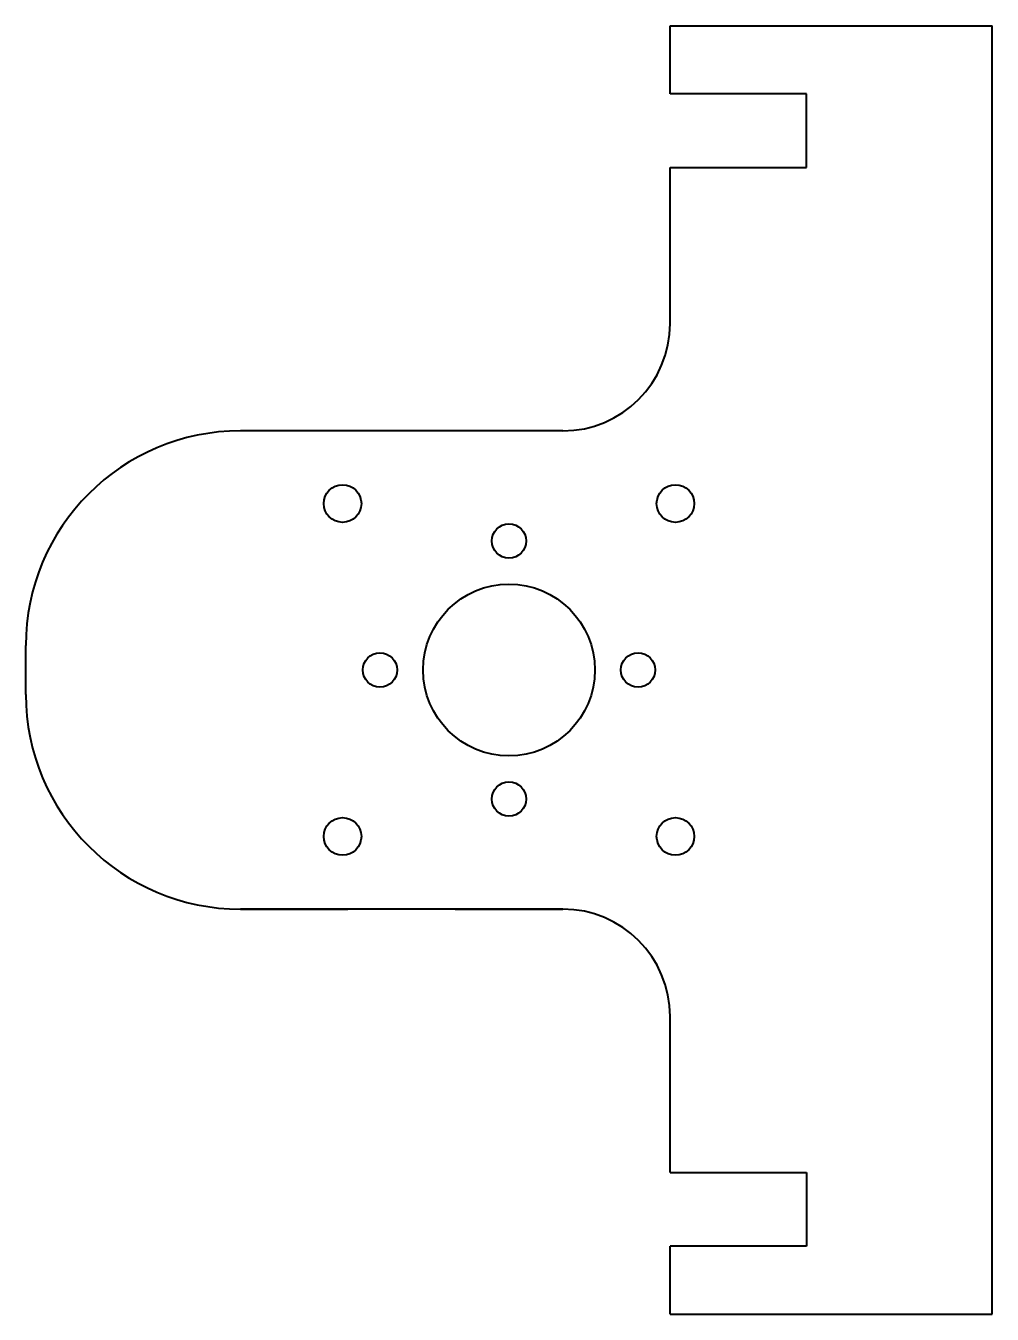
# Model space of a CAD drawing. Header units: inches. Extents: x -75 to 15, y -60 to 60.
import ezdxf

# ---------------------------------------------------------------- set-up
doc = ezdxf.new("R2010")
doc.units = ezdxf.units.IN
doc.header["$MEASUREMENT"] = 0
doc.layers.add('ModelSketch_Visible', color=7, linetype='Continuous', lineweight=40)

msp = doc.modelspace()

# ---------------------------------------------------------------- linework, layer by layer
at = {"layer": 'ModelSketch_Visible'}
for p, q in [((-15, 53.65), (-15, 60)), ((-15, 60), (15, 60)), ((15, -60), (15, 60)), ((-2.3, 53.65), (-15, 53.65)), ((-2.3, 46.79), (-2.3, 53.65)), ((-15, 46.79), (-2.3, 46.79)), ((-15, 32.27), (-15, 46.79)), ((-25, 22.27), (-55, 22.27)), ((-75, -2.27), (-75, 2.27)), ((-75, -2.27), (-75, 2.27)), ((-55, -22.27), (-45, -22.27)), ((-25, -22.27), (-55, -22.27)), ((-35, -22.27), (-25, -22.27)), ((-15, -46.79), (-15, -32.27)), ((-15, -46.79), (-2.3, -46.79)), ((-2.3, -46.79), (-2.3, -53.65)), ((-2.3, -53.65), (-15, -53.65)), ((-15, -60), (-15, -53.65)), ((-15, -60), (15, -60))]:
    msp.add_line(p, q, dxfattribs=at)
for centre, radius in [((-45.5, 15.5), 1.75), ((-14.5, 15.5), 1.75), ((-30, 12.02), 1.6), ((-30, 0), 8), ((-42.02, 0), 1.6), ((-17.98, 0), 1.6), ((-30, -12.02), 1.6), ((-45.5, -15.5), 1.75), ((-14.5, -15.5), 1.75)]:
    msp.add_circle(centre, radius, dxfattribs=at)
for centre, radius, start, end in [((-25, 32.27), 10, 270, 0), ((-55, 2.27), 20, 90, 180), ((-55, -2.27), 20, 180, 270), ((-25, -32.27), 10, 0, 90)]:
    msp.add_arc(centre, radius, start, end, dxfattribs=at)

doc.saveas('drawing.dxf')
